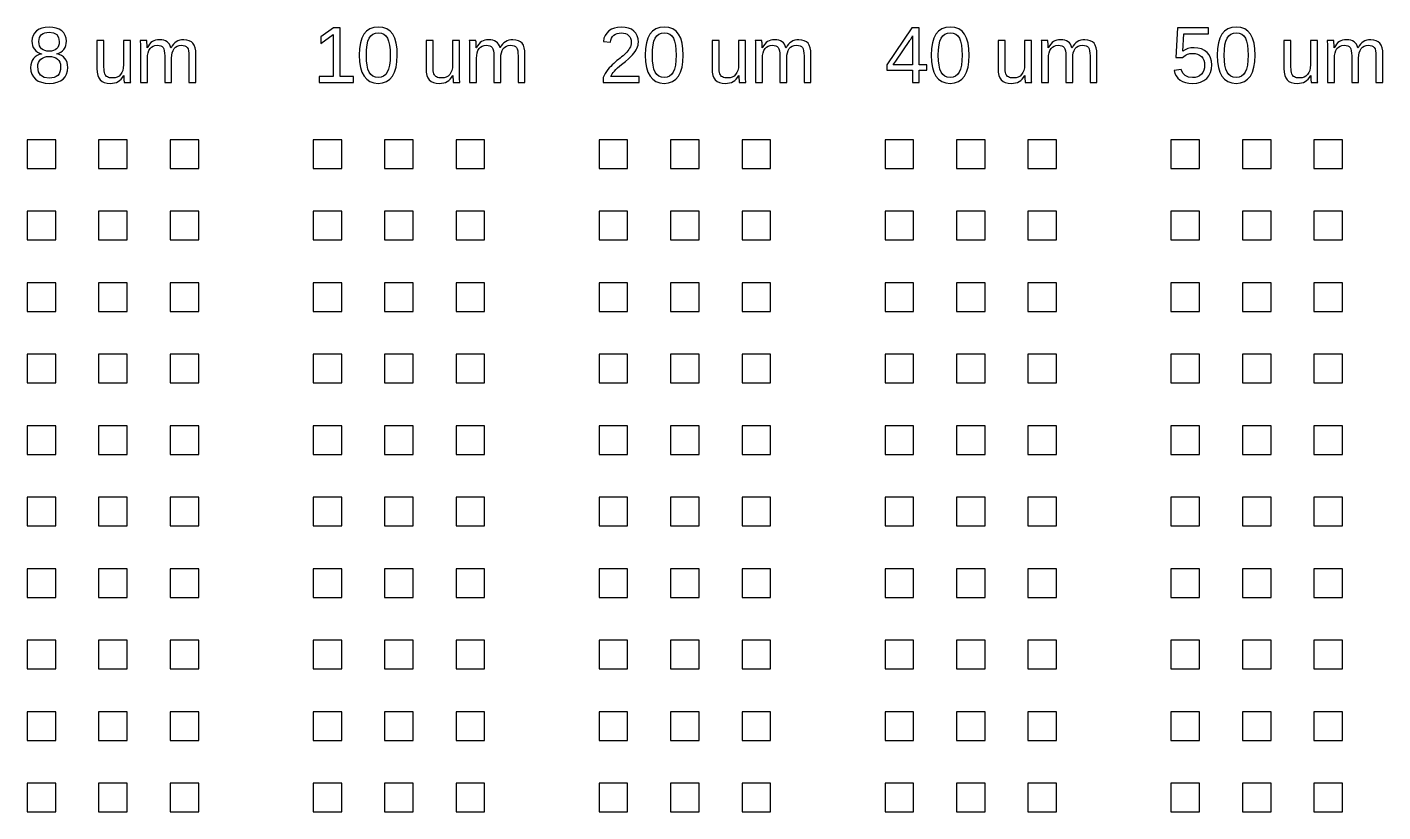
# Model space of a CAD drawing. Extents: x -5117 to 5117, y -2981 to 8396.
# Drawn here: x -2285 to -28, y 1327 to 2634 of the extents above; entities that cross this region are included whole.
import ezdxf

# ---------------------------------------------------------------- set-up
doc = ezdxf.new("R2010")
doc.units = 0
doc.layers.get('0').update_dxf_attribs({"linetype": 'CONTINUOUS'})

msp = doc.modelspace()

# ---------------------------------------------------------------- linework, layer by layer
at = {"color": 7}
for points in [[(-2241.078344, 2540.446854), (-2234.897113, 2541.766406), (-2229.584634, 2543.965896), (-2225.145667, 2547.045087), (-2221.644477, 2550.911153), (-2219.140567, 2555.471269), (-2217.641077, 2560.725672), (-2217.141247, 2566.674126), (-2217.443525, 2570.974092), (-2218.350359, 2574.898472), (-2219.86413, 2578.447741), (-2221.982457, 2581.621661), (-2224.645837, 2584.3236), (-2227.794766, 2586.456208), (-2231.426865, 2588.0202), (-2235.542132, 2589.014861), (-2235.542132, 2589.273107), (-2231.995719, 2590.285858), (-2228.842029, 2591.839615), (-2226.085824, 2593.933903), (-2223.727102, 2596.569197), (-2221.832508, 2599.600071), (-2220.480587, 2602.88086), (-2219.671338, 2606.41204), (-2219.400002, 2610.193373), (-2219.885551, 2615.306397), (-2221.344579, 2619.862466), (-2223.777085, 2623.86182), (-2227.18069, 2627.303983), (-2231.424484, 2630.072327), (-2236.372802, 2632.04975), (-2242.030401, 2633.236251), (-2248.392524, 2633.631831), (-2254.611837, 2633.228159), (-2260.167091, 2632.017618), (-2265.055904, 2629.999733), (-2269.280658, 2627.174979), (-2272.684263, 2623.700447), (-2275.114389, 2619.733462), (-2276.573416, 2615.274265), (-2277.058965, 2610.322615), (-2276.792389, 2606.541282), (-2275.985521, 2603.010102), (-2274.6455, 2599.729313), (-2272.765187, 2596.698439), (-2270.423127, 2594.047198), (-2267.688342, 2591.904117), (-2264.563215, 2590.269911), (-2261.047744, 2589.143865), (-2261.047744, 2588.88562), (-2264.839311, 2587.941417), (-2268.278618, 2586.399798), (-2271.360903, 2584.261002), (-2274.090927, 2581.52479), (-2276.321121, 2578.312549), (-2277.915817, 2574.74519), (-2278.872634, 2570.822477), (-2279.191573, 2566.544884), (-2278.675082, 2560.548114), (-2277.13275, 2555.277525), (-2274.559815, 2550.733594), (-2270.958659, 2546.915845), (-2266.443528, 2543.893301), (-2261.135809, 2541.734274), (-2255.030742, 2540.438762), (-2248.133088, 2540.007004)], [(-2252.069844, 2593.791094), (-2255.421086, 2594.559642), (-2258.31772, 2595.841111), (-2260.757366, 2597.634787), (-2262.692422, 2599.916868), (-2264.072905, 2602.663077), (-2264.903575, 2605.873176), (-2265.179672, 2609.547641), (-2264.910716, 2613.151415), (-2264.106227, 2616.278923), (-2262.763827, 2618.930402), (-2260.885894, 2621.105615), (-2258.49385, 2622.800515), (-2255.613877, 2624.011293), (-2252.248355, 2624.737713), (-2248.392524, 2624.979774), (-2240.990279, 2624.01534), (-2235.703981, 2621.1218), (-2232.531251, 2616.299154), (-2231.474467, 2609.547641), (-2231.743424, 2605.610884), (-2232.547912, 2602.259405), (-2233.890313, 2599.492965), (-2235.768245, 2597.311802), (-2238.160289, 2595.659268), (-2241.037882, 2594.478956), (-2244.405784, 2593.770863), (-2248.261616, 2593.534753)], [(-1741.821938, 2551.177491), (-1763.969168, 2551.177491), (-1763.969168, 2632.275864), (-1774.686952, 2632.275864), (-1796.189163, 2617.489702), (-1796.189163, 2606.512958), (-1775.65567, 2621.170117), (-1775.65567, 2551.177491), (-1798.835882, 2551.177491), (-1798.835882, 2541.298469), (-1741.821938, 2541.298469)], [(-1693.114692, 2540.757701), (-1686.704967, 2543.009316), (-1681.24968, 2546.762564), (-1676.75359, 2552.016729), (-1673.235738, 2558.695648), (-1670.722307, 2566.722442), (-1669.215677, 2576.096874), (-1668.713467, 2586.819418), (-1669.191875, 2597.699289), (-1670.627102, 2607.158453), (-1673.016765, 2615.197386), (-1676.365626, 2621.815612), (-1680.716528, 2626.985282), (-1686.124212, 2630.677836), (-1692.58154, 2632.893273), (-1700.093271, 2633.631831), (-1707.804935, 2632.901365), (-1714.405071, 2630.709968), (-1719.893681, 2627.057876), (-1724.275524, 2621.944853), (-1727.622005, 2615.366852), (-1730.014049, 2607.320065), (-1731.449275, 2597.804253), (-1731.925303, 2586.819418), (-1731.434994, 2576.04451), (-1729.956925, 2566.641518), (-1727.495857, 2558.610915), (-1724.04941, 2551.952227), (-1719.622344, 2546.726147), (-1714.21942, 2542.993369), (-1707.838257, 2540.753655), (-1700.481235, 2540.007004)], [(-1705.167736, 2550.059776), (-1709.287764, 2551.742537), (-1712.708029, 2554.547297), (-1715.428533, 2558.473819), (-1717.506397, 2563.61112), (-1718.989226, 2570.04774), (-1719.8794, 2577.783919), (-1720.174538, 2586.819418), (-1719.88178, 2596.093169), (-1719.003507, 2603.962397), (-1717.542099, 2610.427341), (-1715.492796, 2615.488001), (-1712.777053, 2619.301705), (-1709.304425, 2622.02554), (-1705.074911, 2623.659984), (-1700.093271, 2624.204799), (-1695.23302, 2623.651892), (-1691.110612, 2621.99317), (-1687.726049, 2619.228872), (-1685.08171, 2615.35876), (-1683.08953, 2610.257875), (-1681.668585, 2603.801024), (-1680.814113, 2595.988204), (-1680.530876, 2586.819418), (-1680.828394, 2577.941246), (-1681.723328, 2570.289801), (-1683.218058, 2563.865319), (-1685.307823, 2558.667563), (-1688.040228, 2554.656308), (-1691.458113, 2551.790854), (-1695.561479, 2550.071914), (-1700.352707, 2549.498776)], [(-1265.986138, 2551.177491), (-1313.443808, 2551.177491), (-1312.322761, 2553.459572), (-1310.894675, 2555.786162), (-1309.159551, 2558.157022), (-1307.117388, 2560.572153), (-1304.732485, 2563.084394), (-1301.966759, 2565.74587), (-1298.82497, 2568.556581), (-1295.299979, 2571.516764), (-1289.097326, 2576.645973), (-1283.984779, 2581.056615), (-1279.962337, 2584.749169), (-1277.027621, 2587.723396), (-1274.785526, 2590.338459), (-1272.83857, 2592.953522), (-1271.18675, 2595.568585), (-1269.827689, 2598.183648), (-1268.768525, 2600.802757), (-1268.01164, 2603.429959), (-1267.559412, 2606.065015), (-1267.407083, 2608.708402), (-1267.868831, 2614.340059), (-1269.256454, 2619.289566), (-1271.565193, 2623.557162), (-1274.799807, 2627.142609), (-1278.893653, 2629.981644), (-1283.782467, 2632.009526), (-1289.468628, 2633.226255), (-1295.947378, 2633.631831), (-1301.926297, 2633.228159), (-1307.333981, 2632.017618), (-1312.175192, 2629.999733), (-1316.447549, 2627.174979), (-1320.017763, 2623.668077), (-1322.750167, 2619.604221), (-1324.649521, 2614.983649), (-1325.713445, 2609.805886), (-1313.831772, 2608.708402), (-1313.165332, 2612.152707), (-1311.999062, 2615.189294), (-1310.340102, 2617.818399), (-1308.183692, 2620.040025), (-1305.613138, 2621.805615), (-1302.718884, 2623.066853), (-1299.496171, 2623.8235), (-1295.947378, 2624.075795), (-1292.253396, 2623.81755), (-1288.99022, 2623.042575), (-1286.153089, 2621.751348), (-1283.744385, 2619.943391), (-1281.821229, 2617.66726), (-1280.450267, 2614.97151), (-1279.626737, 2611.856141), (-1279.353021, 2608.320915), (-1279.51249, 2605.617073), (-1279.990899, 2603.058657), (-1280.788247, 2600.64543), (-1281.902154, 2598.377392), (-1283.277877, 2596.206225), (-1284.848771, 2594.083614), (-1286.619597, 2592.009319), (-1288.585595, 2589.983342), (-1290.713443, 2587.981641), (-1292.967439, 2585.980179), (-1295.347582, 2583.978479), (-1297.851492, 2581.976779), (-1300.424426, 2579.932712), (-1303.009262, 2577.80415), (-1305.605998, 2575.590617), (-1308.214634, 2573.292351), (-1310.79947, 2570.88317), (-1313.324801, 2568.336655), (-1315.788249, 2565.653044), (-1318.189813, 2562.832099), (-1320.472371, 2559.831691), (-1322.574037, 2556.609453), (-1324.492432, 2553.165148), (-1326.229936, 2549.498776), (-1326.229936, 2541.298469), (-1265.986138, 2541.298469)], [(-1217.086101, 2540.757701), (-1210.676376, 2543.009316), (-1205.221088, 2546.762564), (-1200.724998, 2552.016729), (-1197.207147, 2558.695648), (-1194.693716, 2566.722442), (-1193.187086, 2576.096874), (-1192.684875, 2586.819418), (-1193.163284, 2597.699289), (-1194.59851, 2607.158453), (-1196.988174, 2615.197386), (-1200.337035, 2621.815612), (-1204.687936, 2626.985282), (-1210.095621, 2630.677836), (-1216.552949, 2632.893273), (-1224.06468, 2633.631831), (-1231.776343, 2632.901365), (-1238.37648, 2630.709968), (-1243.865089, 2627.057876), (-1248.246933, 2621.944853), (-1251.593414, 2615.366852), (-1253.985457, 2607.320065), (-1255.420683, 2597.804253), (-1255.896712, 2586.819418), (-1255.406403, 2576.04451), (-1253.928334, 2566.641518), (-1251.467266, 2558.610915), (-1248.020819, 2551.952227), (-1243.593753, 2546.726147), (-1238.190829, 2542.993369), (-1231.809665, 2540.753655), (-1224.452643, 2540.007004)], [(-1229.139145, 2550.059776), (-1233.259172, 2551.742537), (-1236.679438, 2554.547297), (-1239.399941, 2558.473819), (-1241.477806, 2563.61112), (-1242.960635, 2570.04774), (-1243.850808, 2577.783919), (-1244.145946, 2586.819418), (-1243.853189, 2596.093169), (-1242.974916, 2603.962397), (-1241.513508, 2610.427341), (-1239.464205, 2615.488001), (-1236.748462, 2619.301705), (-1233.275833, 2622.02554), (-1229.046319, 2623.659984), (-1224.06468, 2624.204799), (-1219.204428, 2623.651892), (-1215.082021, 2621.99317), (-1211.697457, 2619.228872), (-1209.053118, 2615.35876), (-1207.060939, 2610.257875), (-1205.639993, 2603.801024), (-1204.785522, 2595.988204), (-1204.502285, 2586.819418), (-1204.799803, 2577.941246), (-1205.694737, 2570.289801), (-1207.189467, 2563.865319), (-1209.279232, 2558.667563), (-1212.011636, 2554.656308), (-1215.429521, 2551.790854), (-1219.532888, 2550.071914), (-1224.324116, 2549.498776)], [(-799.966048, 2561.895989), (-787.1823, 2561.895989), (-787.1823, 2571.064775), (-799.966048, 2571.064775), (-799.966048, 2632.275864), (-812.169041, 2632.275864), (-853.816782, 2570.935534), (-853.816782, 2561.895989), (-810.943267, 2561.895989), (-810.943267, 2541.298469), (-799.966048, 2541.298469)], [(-843.098998, 2571.064775), (-842.066016, 2572.356003), (-838.579107, 2577.13414), (-815.270367, 2611.484839), (-814.796719, 2612.211259), (-814.220724, 2613.163554), (-813.537623, 2614.341963), (-812.752176, 2615.746247), (-812.009571, 2617.098168), (-811.459758, 2618.119249), (-811.105117, 2618.809253), (-810.943267, 2619.168417), (-810.943267, 2571.064775)], [(-741.05751, 2540.757701), (-734.647785, 2543.009316), (-729.192497, 2546.762564), (-724.696407, 2552.016729), (-721.178556, 2558.695648), (-718.665125, 2566.722442), (-717.158494, 2576.096874), (-716.656284, 2586.819418), (-717.134693, 2597.699289), (-718.569919, 2607.158453), (-720.959582, 2615.197386), (-724.308444, 2621.815612), (-728.659345, 2626.985282), (-734.06703, 2630.677836), (-740.524358, 2632.893273), (-748.036089, 2633.631831), (-755.747752, 2632.901365), (-762.347888, 2630.709968), (-767.836498, 2627.057876), (-772.218341, 2621.944853), (-775.564822, 2615.366852), (-777.956866, 2607.320065), (-779.392092, 2597.804253), (-779.868121, 2586.819418), (-779.377811, 2576.04451), (-777.899742, 2566.641518), (-775.438675, 2558.610915), (-771.992228, 2551.952227), (-767.565162, 2546.726147), (-762.162237, 2542.993369), (-755.781074, 2540.753655), (-748.424052, 2540.007004)], [(-753.110554, 2550.059776), (-757.230581, 2551.742537), (-760.650846, 2554.547297), (-763.37135, 2558.473819), (-765.449215, 2563.61112), (-766.932044, 2570.04774), (-767.822217, 2577.783919), (-768.117355, 2586.819418), (-767.824597, 2596.093169), (-766.946325, 2603.962397), (-765.484917, 2610.427341), (-763.435614, 2615.488001), (-760.719871, 2619.301705), (-757.247242, 2622.02554), (-753.017728, 2623.659984), (-748.036089, 2624.204799), (-743.175837, 2623.651892), (-739.053429, 2621.99317), (-735.668866, 2619.228872), (-733.024527, 2615.35876), (-731.032347, 2610.257875), (-729.611402, 2603.801024), (-728.756931, 2595.988204), (-728.473694, 2586.819418), (-728.771212, 2577.941246), (-729.666145, 2570.289801), (-731.160875, 2563.865319), (-733.250641, 2558.667563), (-735.983045, 2554.656308), (-739.40093, 2551.790854), (-743.504297, 2550.071914), (-748.295524, 2549.498776)], [(-337.942218, 2540.523495), (-331.596756, 2542.073206), (-326.079585, 2544.655899), (-321.388323, 2548.271812), (-317.644358, 2552.787658), (-314.971458, 2558.070147), (-313.367242, 2564.119518), (-312.831709, 2570.935534), (-313.329159, 2576.964674), (-314.826269, 2582.396398), (-317.318279, 2587.230944), (-320.805188, 2591.468313), (-325.134668, 2594.91476), (-330.144869, 2597.376542), (-335.835791, 2598.85342), (-342.209814, 2599.345872), (-347.598458, 2598.982662), (-352.525353, 2597.893033), (-356.992882, 2596.077222), (-361.001043, 2593.534753), (-359.256398, 2622.396842), (-318.127527, 2622.396842), (-318.127527, 2632.275864), (-369.845654, 2632.275864), (-372.880336, 2583.332746), (-361.517534, 2583.332746), (-359.482511, 2584.979329), (-357.449869, 2586.367428), (-355.414847, 2587.49752), (-353.382205, 2588.369129), (-351.30672, 2589.018908), (-349.152691, 2589.483036), (-346.915357, 2589.761512), (-344.599477, 2589.854338), (-340.31284, 2589.523498), (-336.48795, 2588.530502), (-333.129569, 2586.876065), (-330.232935, 2584.559472), (-327.902775, 2581.706394), (-326.239055, 2578.441552), (-325.239395, 2574.765184), (-324.906175, 2570.677288), (-325.237014, 2566.002211), (-326.229534, 2561.855526), (-327.883733, 2558.237709), (-330.201993, 2555.148521), (-333.103387, 2552.676743), (-336.511752, 2550.911153), (-340.431847, 2549.851989), (-344.858913, 2549.498776), (-351.754187, 2550.342299), (-357.207095, 2552.872391), (-361.215255, 2557.089766), (-363.776289, 2562.993711), (-375.529435, 2561.637743), (-374.137052, 2556.686094), (-372.025865, 2552.3559), (-369.195875, 2548.647161), (-365.649462, 2545.559877), (-361.436609, 2543.130465), (-356.609679, 2541.395103), (-351.168672, 2540.354029), (-345.115968, 2540.007004)], [(-265.028918, 2540.757701), (-258.619193, 2543.009316), (-253.163906, 2546.762564), (-248.667816, 2552.016729), (-245.149964, 2558.695648), (-242.636533, 2566.722442), (-241.129903, 2576.096874), (-240.627693, 2586.819418), (-241.106101, 2597.699289), (-242.541328, 2607.158453), (-244.930991, 2615.197386), (-248.279852, 2621.815612), (-252.630754, 2626.985282), (-258.038438, 2630.677836), (-264.495766, 2632.893273), (-272.007497, 2633.631831), (-279.719161, 2632.901365), (-286.319297, 2630.709968), (-291.807907, 2627.057876), (-296.18975, 2621.944853), (-299.536231, 2615.366852), (-301.928274, 2607.320065), (-303.363501, 2597.804253), (-303.839529, 2586.819418), (-303.34922, 2576.04451), (-301.871151, 2566.641518), (-299.410083, 2558.610915), (-295.963636, 2551.952227), (-291.53657, 2546.726147), (-286.133646, 2542.993369), (-279.752483, 2540.753655), (-272.395461, 2540.007004)], [(-277.081962, 2550.059776), (-281.20199, 2551.742537), (-284.622255, 2554.547297), (-287.342758, 2558.473819), (-289.420623, 2563.61112), (-290.903452, 2570.04774), (-291.793626, 2577.783919), (-292.088764, 2586.819418), (-291.796006, 2596.093169), (-290.917733, 2603.962397), (-289.456325, 2610.427341), (-287.407022, 2615.488001), (-284.691279, 2619.301705), (-281.218651, 2622.02554), (-276.989137, 2623.659984), (-272.007497, 2624.204799), (-267.147245, 2623.651892), (-263.024838, 2621.99317), (-259.640275, 2619.228872), (-256.995936, 2615.35876), (-255.003756, 2610.257875), (-253.582811, 2603.801024), (-252.728339, 2595.988204), (-252.445102, 2586.819418), (-252.74262, 2577.941246), (-253.637554, 2570.289801), (-255.132284, 2563.865319), (-257.222049, 2558.667563), (-259.954453, 2554.656308), (-263.372339, 2551.790854), (-267.475705, 2550.071914), (-272.266933, 2549.498776)], [(-2142.761779, 2540.194559), (-2139.334373, 2540.757701), (-2136.223526, 2541.695953), (-2133.433999, 2543.009554), (-2130.882486, 2544.775144), (-2128.485682, 2547.069364), (-2126.248347, 2549.892214), (-2124.168102, 2553.243693), (-2123.975311, 2553.243693), (-2123.911047, 2550.89711), (-2123.853923, 2548.958008), (-2123.79918, 2547.426386), (-2123.749197, 2546.302482), (-2123.701594, 2545.408738), (-2123.661132, 2544.56712), (-2123.620669, 2543.77834), (-2123.587347, 2543.041686), (-2123.554025, 2542.4), (-2123.523084, 2541.895647), (-2123.489762, 2541.528391), (-2123.45882, 2541.298469), (-2112.4816, 2541.298469), (-2112.650591, 2543.247569), (-2112.771978, 2546.383169), (-2112.845762, 2550.70527), (-2112.869564, 2556.213873), (-2112.869564, 2611.161854), (-2124.491802, 2611.161854), (-2124.491802, 2570.677288), (-2124.79408, 2565.85488), (-2125.700914, 2561.589188), (-2127.214685, 2557.880449), (-2129.333013, 2554.728664), (-2131.977351, 2552.214519), (-2135.064397, 2550.418701), (-2138.596529, 2549.341211), (-2142.571368, 2548.982047), (-2145.27045, 2549.087011), (-2147.622031, 2549.401666), (-2149.628492, 2549.92625), (-2151.287451, 2550.660762), (-2152.670314, 2551.633288), (-2153.853245, 2552.872391), (-2154.833864, 2554.377593), (-2155.614551, 2556.149133), (-2156.207207, 2558.247705), (-2156.630872, 2560.733527), (-2156.885547, 2563.606835), (-2156.968852, 2566.867631), (-2156.968852, 2611.161854), (-2168.655354, 2611.161854), (-2168.655354, 2564.607923), (-2168.324514, 2558.487862), (-2167.324854, 2553.300102), (-2165.658754, 2549.044645), (-2163.328594, 2545.721251), (-2160.279631, 2543.221149), (-2156.461882, 2541.435566), (-2151.870586, 2540.364263), (-2146.508124, 2540.007004)], [(-2084.700572, 2581.783035), (-2084.429236, 2586.658044), (-2083.619987, 2590.951822), (-2082.268066, 2594.664607), (-2080.373472, 2597.796161), (-2078.01713, 2600.281982), (-2075.272826, 2602.057807), (-2072.142938, 2603.123159), (-2068.622706, 2603.478276), (-2065.285746, 2603.236216), (-2062.505739, 2602.509796), (-2060.282685, 2601.299017), (-2058.614205, 2599.604117), (-2057.400332, 2597.275624), (-2056.53158, 2594.164063), (-2056.012709, 2590.269911), (-2055.838958, 2585.592692), (-2055.838958, 2541.298469), (-2044.345248, 2541.298469), (-2044.345248, 2581.783035), (-2044.081052, 2586.684225), (-2043.288465, 2590.992284), (-2041.965105, 2594.706973), (-2040.115734, 2597.828531), (-2037.790334, 2600.300309), (-2035.038889, 2602.065899), (-2031.866158, 2603.125063), (-2028.267382, 2603.478276), (-2024.930422, 2603.236216), (-2022.150415, 2602.509796), (-2019.924981, 2601.299017), (-2018.258881, 2599.604117), (-2017.045008, 2597.275624), (-2016.176256, 2594.164063), (-2015.657385, 2590.269911), (-2015.483635, 2585.592692), (-2015.483635, 2541.298469), (-2003.989924, 2541.298469), (-2003.989924, 2587.852638), (-2004.289822, 2593.94628), (-2005.191896, 2599.119758), (-2006.696147, 2603.373312), (-2008.800193, 2606.706702), (-2011.565919, 2609.220847), (-2015.055209, 2611.016665), (-2019.265682, 2612.094156), (-2024.199718, 2612.453319), (-2027.712809, 2612.259576), (-2030.954564, 2611.678345), (-2033.927362, 2610.709864), (-2036.628825, 2609.353897), (-2039.101793, 2607.558079), (-2041.38197, 2605.270048), (-2043.476496, 2602.489565), (-2045.37823, 2599.21663), (-2045.571022, 2599.21663), (-2046.651607, 2602.436964), (-2048.082072, 2605.189123), (-2049.8648, 2607.473346), (-2051.997408, 2609.289395), (-2054.513219, 2610.673686), (-2057.445555, 2611.662398), (-2060.792036, 2612.255529), (-2064.555042, 2612.453319), (-2067.908663, 2612.271714), (-2070.995709, 2611.7269), (-2073.816178, 2610.818875), (-2076.372452, 2609.547641), (-2078.724033, 2607.812516), (-2080.939946, 2605.512108), (-2083.017811, 2602.646892), (-2084.960007, 2599.21663), (-2085.152799, 2599.21663), (-2085.214683, 2601.563451), (-2085.274186, 2603.502554), (-2085.32893, 2605.033938), (-2085.378913, 2606.157841), (-2085.424135, 2607.051823), (-2085.466978, 2607.893203), (-2085.50506, 2608.682221), (-2085.540762, 2609.418637), (-2085.571704, 2610.060323), (-2085.605026, 2610.564676), (-2085.635968, 2610.931932), (-2085.66929, 2611.161854), (-2096.646509, 2611.161854), (-2096.477519, 2609.212755), (-2096.356132, 2606.077154), (-2096.282347, 2601.755053), (-2096.258546, 2596.24645), (-2096.258546, 2541.298469), (-2084.700572, 2541.298469)], [(-1594.917134, 2540.194559), (-1591.489728, 2540.757701), (-1588.378882, 2541.695953), (-1585.589354, 2543.009554), (-1583.035461, 2544.775144), (-1580.641037, 2547.069364), (-1578.403702, 2549.892214), (-1576.323458, 2553.243693), (-1576.128286, 2553.243693), (-1576.066402, 2550.89711), (-1576.009279, 2548.958008), (-1575.954535, 2547.426386), (-1575.904552, 2546.302482), (-1575.85695, 2545.408738), (-1575.814107, 2544.56712), (-1575.776025, 2543.77834), (-1575.742703, 2543.041686), (-1575.709381, 2542.4), (-1575.678439, 2541.895647), (-1575.645117, 2541.528391), (-1575.611795, 2541.298469), (-1564.636956, 2541.298469), (-1564.805946, 2543.247569), (-1564.927333, 2546.383169), (-1564.998737, 2550.70527), (-1565.022539, 2556.213873), (-1565.022539, 2611.161854), (-1576.644777, 2611.161854), (-1576.644777, 2570.677288), (-1576.949435, 2565.85488), (-1577.85627, 2561.589188), (-1579.370041, 2557.880449), (-1581.488368, 2554.728664), (-1584.132707, 2552.214519), (-1587.219752, 2550.418701), (-1590.749504, 2549.341211), (-1594.724343, 2548.982047), (-1597.425805, 2549.087011), (-1599.777386, 2549.401666), (-1601.783847, 2549.92625), (-1603.442806, 2550.660762), (-1604.825669, 2551.633288), (-1606.008601, 2552.872391), (-1606.989219, 2554.377593), (-1607.767526, 2556.149133), (-1608.362562, 2558.247705), (-1608.786227, 2560.733527), (-1609.038522, 2563.606835), (-1609.124208, 2566.867631), (-1609.124208, 2611.161854), (-1620.81071, 2611.161854), (-1620.81071, 2564.607923), (-1620.47749, 2558.487862), (-1619.48021, 2553.300102), (-1617.81411, 2549.044645), (-1615.48395, 2545.721251), (-1612.434986, 2543.221149), (-1608.614857, 2541.435566), (-1604.025941, 2540.364263), (-1598.663479, 2540.007004)], [(-1536.855927, 2581.783035), (-1536.584591, 2586.658044), (-1535.772962, 2590.951822), (-1534.421041, 2594.664607), (-1532.528827, 2597.796161), (-1530.172486, 2600.281982), (-1527.428181, 2602.057807), (-1524.295913, 2603.123159), (-1520.778061, 2603.478276), (-1517.441101, 2603.236216), (-1514.661094, 2602.509796), (-1512.43566, 2601.299017), (-1510.76956, 2599.604117), (-1509.555687, 2597.275624), (-1508.686935, 2594.164063), (-1508.165684, 2590.269911), (-1507.994314, 2585.592692), (-1507.994314, 2541.298469), (-1496.500603, 2541.298469), (-1496.500603, 2581.783035), (-1496.236407, 2586.684225), (-1495.44382, 2590.992284), (-1494.12046, 2594.706973), (-1492.271089, 2597.828531), (-1489.943309, 2600.300309), (-1487.194244, 2602.065899), (-1484.019134, 2603.125063), (-1480.422738, 2603.478276), (-1477.085777, 2603.236216), (-1474.30339, 2602.509796), (-1472.080336, 2601.299017), (-1470.414236, 2599.604117), (-1469.200363, 2597.275624), (-1468.331611, 2594.164063), (-1467.81036, 2590.269911), (-1467.63661, 2585.592692), (-1467.63661, 2541.298469), (-1456.145279, 2541.298469), (-1456.145279, 2587.852638), (-1456.445177, 2593.94628), (-1457.347252, 2599.119758), (-1458.851502, 2603.373312), (-1460.955548, 2606.706702), (-1463.721274, 2609.220847), (-1467.210564, 2611.016665), (-1471.421037, 2612.094156), (-1476.355073, 2612.453319), (-1479.868164, 2612.259576), (-1483.109919, 2611.678345), (-1486.082717, 2610.709864), (-1488.78418, 2609.353897), (-1491.254768, 2607.558079), (-1493.537325, 2605.270048), (-1495.629471, 2602.489565), (-1497.533585, 2599.21663), (-1497.726377, 2599.21663), (-1498.806962, 2602.436964), (-1500.237428, 2605.189123), (-1502.017775, 2607.473346), (-1504.150383, 2609.289395), (-1506.668574, 2610.673686), (-1509.59853, 2611.662398), (-1512.947391, 2612.255529), (-1516.710397, 2612.453319), (-1520.064018, 2612.271714), (-1523.151064, 2611.7269), (-1525.971533, 2610.818875), (-1528.525427, 2609.547641), (-1530.879388, 2607.812516), (-1533.095301, 2605.512108), (-1535.173166, 2602.646892), (-1537.112982, 2599.21663), (-1537.308154, 2599.21663), (-1537.370038, 2601.563451), (-1537.429541, 2603.502554), (-1537.481905, 2605.033938), (-1537.534268, 2606.157841), (-1537.57949, 2607.051823), (-1537.622333, 2607.893203), (-1537.660415, 2608.682221), (-1537.696118, 2609.418637), (-1537.727059, 2610.060323), (-1537.760381, 2610.564676), (-1537.791323, 2610.931932), (-1537.824645, 2611.161854), (-1548.801865, 2611.161854), (-1548.630494, 2609.212755), (-1548.509107, 2606.077154), (-1548.437703, 2601.755053), (-1548.413901, 2596.24645), (-1548.413901, 2541.298469), (-1536.855927, 2541.298469)], [(-1118.888543, 2540.194559), (-1115.461137, 2540.757701), (-1112.35029, 2541.695953), (-1109.560763, 2543.009554), (-1107.006869, 2544.775144), (-1104.612446, 2547.069364), (-1102.375111, 2549.892214), (-1100.294866, 2553.243693), (-1100.099694, 2553.243693), (-1100.037811, 2550.89711), (-1099.980687, 2548.958008), (-1099.925944, 2547.426386), (-1099.875961, 2546.302482), (-1099.828358, 2545.408738), (-1099.785516, 2544.56712), (-1099.747433, 2543.77834), (-1099.714111, 2543.041686), (-1099.680789, 2542.4), (-1099.649847, 2541.895647), (-1099.616525, 2541.528391), (-1099.583203, 2541.298469), (-1088.608364, 2541.298469), (-1088.777354, 2543.247569), (-1088.898742, 2546.383169), (-1088.970146, 2550.70527), (-1088.993947, 2556.213873), (-1088.993947, 2611.161854), (-1100.616185, 2611.161854), (-1100.616185, 2570.677288), (-1100.920844, 2565.85488), (-1101.827678, 2561.589188), (-1103.341449, 2557.880449), (-1105.459776, 2554.728664), (-1108.104115, 2552.214519), (-1111.191161, 2550.418701), (-1114.720913, 2549.341211), (-1118.695751, 2548.982047), (-1121.397214, 2549.087011), (-1123.748795, 2549.401666), (-1125.755255, 2549.92625), (-1127.414215, 2550.660762), (-1128.797078, 2551.633288), (-1129.980009, 2552.872391), (-1130.960628, 2554.377593), (-1131.738935, 2556.149133), (-1132.333971, 2558.247705), (-1132.757636, 2560.733527), (-1133.009931, 2563.606835), (-1133.095616, 2566.867631), (-1133.095616, 2611.161854), (-1144.782118, 2611.161854), (-1144.782118, 2564.607923), (-1144.448898, 2558.487862), (-1143.451618, 2553.300102), (-1141.785518, 2549.044645), (-1139.455358, 2545.721251), (-1136.406395, 2543.221149), (-1132.586266, 2541.435566), (-1127.99735, 2540.364263), (-1122.634888, 2540.007004)], [(-1060.827336, 2581.783035), (-1060.555999, 2586.658044), (-1059.744371, 2590.951822), (-1058.392449, 2594.664607), (-1056.500236, 2597.796161), (-1054.143894, 2600.281982), (-1051.399589, 2602.057807), (-1048.267321, 2603.123159), (-1044.74947, 2603.478276), (-1041.41251, 2603.236216), (-1038.632503, 2602.509796), (-1036.407069, 2601.299017), (-1034.740969, 2599.604117), (-1033.527096, 2597.275624), (-1032.658344, 2594.164063), (-1032.137092, 2590.269911), (-1031.965722, 2585.592692), (-1031.965722, 2541.298469), (-1020.472012, 2541.298469), (-1020.472012, 2581.783035), (-1020.207816, 2586.684225), (-1019.415228, 2590.992284), (-1018.091869, 2594.706973), (-1016.242498, 2597.828531), (-1013.914718, 2600.300309), (-1011.165653, 2602.065899), (-1007.990542, 2603.125063), (-1004.394146, 2603.478276), (-1001.057186, 2603.236216), (-998.274799, 2602.509796), (-996.051745, 2601.299017), (-994.385645, 2599.604117), (-993.171772, 2597.275624), (-992.30302, 2594.164063), (-991.781769, 2590.269911), (-991.608018, 2585.592692), (-991.608018, 2541.298469), (-980.116688, 2541.298469), (-980.116688, 2587.852638), (-980.416586, 2593.94628), (-981.31866, 2599.119758), (-982.822911, 2603.373312), (-984.926957, 2606.706702), (-987.692683, 2609.220847), (-991.181973, 2611.016665), (-995.392446, 2612.094156), (-1000.326482, 2612.453319), (-1003.839573, 2612.259576), (-1007.081328, 2611.678345), (-1010.054126, 2610.709864), (-1012.755588, 2609.353897), (-1015.226177, 2607.558079), (-1017.508734, 2605.270048), (-1019.60088, 2602.489565), (-1021.504994, 2599.21663), (-1021.697785, 2599.21663), (-1022.77837, 2602.436964), (-1024.208836, 2605.189123), (-1025.989183, 2607.473346), (-1028.121791, 2609.289395), (-1030.639983, 2610.673686), (-1033.569939, 2611.662398), (-1036.9188, 2612.255529), (-1040.681806, 2612.453319), (-1044.035427, 2612.271714), (-1047.122473, 2611.7269), (-1049.942942, 2610.818875), (-1052.496835, 2609.547641), (-1054.850797, 2607.812516), (-1057.06671, 2605.512108), (-1059.144575, 2602.646892), (-1061.084391, 2599.21663), (-1061.279563, 2599.21663), (-1061.341447, 2601.563451), (-1061.40095, 2603.502554), (-1061.453313, 2605.033938), (-1061.505676, 2606.157841), (-1061.550899, 2607.051823), (-1061.593742, 2607.893203), (-1061.631824, 2608.682221), (-1061.667526, 2609.418637), (-1061.698468, 2610.060323), (-1061.73179, 2610.564676), (-1061.762732, 2610.931932), (-1061.796054, 2611.161854), (-1072.773273, 2611.161854), (-1072.601903, 2609.212755), (-1072.480516, 2606.077154), (-1072.409111, 2601.755053), (-1072.38531, 2596.24645), (-1072.38531, 2541.298469), (-1060.827336, 2541.298469)], [(-642.859952, 2540.194559), (-639.432546, 2540.757701), (-636.321699, 2541.695953), (-633.532171, 2543.009554), (-630.978278, 2544.775144), (-628.583854, 2547.069364), (-626.34652, 2549.892214), (-624.266275, 2553.243693), (-624.071103, 2553.243693), (-624.009219, 2550.89711), (-623.952096, 2548.958008), (-623.897353, 2547.426386), (-623.84737, 2546.302482), (-623.799767, 2545.408738), (-623.756924, 2544.56712), (-623.718842, 2543.77834), (-623.68552, 2543.041686), (-623.652198, 2542.4), (-623.621256, 2541.895647), (-623.587934, 2541.528391), (-623.554612, 2541.298469), (-612.579773, 2541.298469), (-612.748763, 2543.247569), (-612.87015, 2546.383169), (-612.941555, 2550.70527), (-612.965356, 2556.213873), (-612.965356, 2611.161854), (-624.587594, 2611.161854), (-624.587594, 2570.677288), (-624.892252, 2565.85488), (-625.799087, 2561.589188), (-627.312858, 2557.880449), (-629.431185, 2554.728664), (-632.075524, 2552.214519), (-635.162569, 2550.418701), (-638.692321, 2549.341211), (-642.66716, 2548.982047), (-645.368622, 2549.087011), (-647.720204, 2549.401666), (-649.726664, 2549.92625), (-651.385624, 2550.660762), (-652.768487, 2551.633288), (-653.951418, 2552.872391), (-654.932037, 2554.377593), (-655.710343, 2556.149133), (-656.305379, 2558.247705), (-656.729045, 2560.733527), (-656.98134, 2563.606835), (-657.067025, 2566.867631), (-657.067025, 2611.161854), (-668.753527, 2611.161854), (-668.753527, 2564.607923), (-668.420307, 2558.487862), (-667.423027, 2553.300102), (-665.756927, 2549.044645), (-663.426767, 2545.721251), (-660.377804, 2543.221149), (-656.557674, 2541.435566), (-651.968759, 2540.364263), (-646.606297, 2540.007004)], [(-584.798744, 2581.783035), (-584.527408, 2586.658044), (-583.715779, 2590.951822), (-582.363858, 2594.664607), (-580.471644, 2597.796161), (-578.115303, 2600.281982), (-575.370998, 2602.057807), (-572.23873, 2603.123159), (-568.720879, 2603.478276), (-565.383918, 2603.236216), (-562.603911, 2602.509796), (-560.378478, 2601.299017), (-558.712378, 2599.604117), (-557.498505, 2597.275624), (-556.629752, 2594.164063), (-556.108501, 2590.269911), (-555.937131, 2585.592692), (-555.937131, 2541.298469), (-544.443421, 2541.298469), (-544.443421, 2581.783035), (-544.179225, 2586.684225), (-543.386637, 2590.992284), (-542.063278, 2594.706973), (-540.213906, 2597.828531), (-537.886127, 2600.300309), (-535.137062, 2602.065899), (-531.961951, 2603.125063), (-528.365555, 2603.478276), (-525.028594, 2603.236216), (-522.246207, 2602.509796), (-520.023154, 2601.299017), (-518.357054, 2599.604117), (-517.143181, 2597.275624), (-516.274429, 2594.164063), (-515.753177, 2590.269911), (-515.579427, 2585.592692), (-515.579427, 2541.298469), (-504.088097, 2541.298469), (-504.088097, 2587.852638), (-504.387995, 2593.94628), (-505.290069, 2599.119758), (-506.794319, 2603.373312), (-508.898366, 2606.706702), (-511.664092, 2609.220847), (-515.153381, 2611.016665), (-519.363854, 2612.094156), (-524.297891, 2612.453319), (-527.810982, 2612.259576), (-531.052736, 2611.678345), (-534.025535, 2610.709864), (-536.726997, 2609.353897), (-539.197585, 2607.558079), (-541.480143, 2605.270048), (-543.572288, 2602.489565), (-545.476403, 2599.21663), (-545.669194, 2599.21663), (-546.749779, 2602.436964), (-548.180245, 2605.189123), (-549.960592, 2607.473346), (-552.0932, 2609.289395), (-554.611391, 2610.673686), (-557.541347, 2611.662398), (-560.890208, 2612.255529), (-564.653214, 2612.453319), (-568.006836, 2612.271714), (-571.093881, 2611.7269), (-573.914351, 2610.818875), (-576.468244, 2609.547641), (-578.822205, 2607.812516), (-581.038118, 2605.512108), (-583.115983, 2602.646892), (-585.0558, 2599.21663), (-585.250971, 2599.21663), (-585.312855, 2601.563451), (-585.372359, 2603.502554), (-585.424722, 2605.033938), (-585.477085, 2606.157841), (-585.522308, 2607.051823), (-585.56515, 2607.893203), (-585.603233, 2608.682221), (-585.638935, 2609.418637), (-585.669877, 2610.060323), (-585.703199, 2610.564676), (-585.734141, 2610.931932), (-585.767463, 2611.161854), (-596.744682, 2611.161854), (-596.573312, 2609.212755), (-596.451924, 2606.077154), (-596.38052, 2601.755053), (-596.356719, 2596.24645), (-596.356719, 2541.298469), (-584.798744, 2541.298469)], [(-166.831122, 2540.194559), (-163.403002, 2540.757701), (-160.293584, 2541.695953), (-157.503104, 2543.009554), (-154.950401, 2544.775144), (-152.555501, 2547.069364), (-150.31769, 2549.892214), (-148.237445, 2553.243693), (-148.043702, 2553.243693), (-147.981104, 2550.89711), (-147.922553, 2548.958008), (-147.868047, 2547.426386), (-147.817826, 2546.302482), (-147.771413, 2545.408738), (-147.729047, 2544.56712), (-147.690727, 2543.77834), (-147.656453, 2543.041686), (-147.624083, 2542.4), (-147.591713, 2541.895647), (-147.559343, 2541.528391), (-147.527211, 2541.298469), (-136.550468, 2541.298469), (-136.719934, 2543.247569), (-136.841083, 2546.383169), (-136.913677, 2550.70527), (-136.937955, 2556.213873), (-136.937955, 2611.161854), (-148.560193, 2611.161854), (-148.560193, 2570.677288), (-148.862709, 2565.85488), (-149.770734, 2561.589188), (-151.284028, 2557.880449), (-153.402832, 2554.728664), (-156.04598, 2552.214519), (-159.133264, 2550.418701), (-162.664444, 2549.341211), (-166.639521, 2548.982047), (-169.339317, 2549.087011), (-171.692088, 2549.401666), (-173.697597, 2549.92625), (-175.356318, 2550.660762), (-176.740371, 2551.633288), (-177.922826, 2552.872391), (-178.903445, 2554.377593), (-179.682466, 2556.149133), (-180.275598, 2558.247705), (-180.699501, 2560.733527), (-180.9537, 2563.606835), (-181.038434, 2566.867631), (-181.038434, 2611.161854), (-192.725412, 2611.161854), (-192.725412, 2564.607923), (-192.39243, 2558.487862), (-191.393722, 2553.300102), (-189.728812, 2549.044645), (-187.398414, 2545.721251), (-184.34945, 2543.221149), (-180.529797, 2541.435566), (-175.939453, 2540.364263), (-170.578181, 2540.007004)], [(-108.769677, 2581.783035), (-108.499293, 2586.658044), (-107.68814, 2590.951822), (-106.336219, 2594.664607), (-104.443529, 2597.796161), (-102.08695, 2600.281982), (-99.342645, 2602.057807), (-96.211091, 2603.123159), (-92.692049, 2603.478276), (-89.354613, 2603.236216), (-86.57413, 2602.509796), (-84.3506, 2601.299017), (-82.683786, 2599.604117), (-81.469199, 2597.275624), (-80.601637, 2594.164063), (-80.080862, 2590.269911), (-79.907349, 2585.592692), (-79.907349, 2541.298469), (-68.414115, 2541.298469), (-68.414115, 2581.783035), (-68.149919, 2586.684225), (-67.356856, 2590.992284), (-66.035162, 2594.706973), (-64.184839, 2597.828531), (-61.858487, 2600.300309), (-59.108232, 2602.065899), (-55.934312, 2603.125063), (-52.336487, 2603.478276), (-48.999051, 2603.236216), (-46.218568, 2602.509796), (-43.995038, 2601.299017), (-42.328224, 2599.604117), (-41.113637, 2597.275624), (-40.246075, 2594.164063), (-39.7253, 2590.269911), (-39.551788, 2585.592692), (-39.551788, 2541.298469), (-28.058553, 2541.298469), (-28.058553, 2587.852638), (-28.359403, 2593.94628), (-29.261239, 2599.119758), (-30.764538, 2603.373312), (-32.86906, 2606.706702), (-35.6355, 2609.220847), (-39.124076, 2611.016665), (-43.335263, 2612.094156), (-48.268585, 2612.453319), (-51.781676, 2612.259576), (-55.024145, 2611.678345), (-57.996467, 2610.709864), (-60.698168, 2609.353897), (-63.169946, 2607.558079), (-65.452027, 2605.270048), (-67.544411, 2602.489565), (-69.447097, 2599.21663), (-69.640841, 2599.21663), (-70.720474, 2602.436964), (-72.151178, 2605.189123), (-73.932715, 2607.473346), (-76.065561, 2609.289395), (-78.581848, 2610.673686), (-81.51347, 2611.662398), (-84.861141, 2612.255529), (-88.624147, 2612.453319), (-91.977768, 2612.271714), (-95.065052, 2611.7269), (-97.885759, 2610.818875), (-100.440367, 2609.547641), (-102.793138, 2607.812516), (-105.008575, 2605.512108), (-107.086916, 2602.646892), (-109.027922, 2599.21663), (-109.221666, 2599.21663), (-109.284264, 2601.563451), (-109.342815, 2603.502554), (-109.397083, 2605.033938), (-109.447542, 2606.157841), (-109.493954, 2607.051823), (-109.536559, 2607.893203), (-109.574879, 2608.682221), (-109.609153, 2609.418637), (-109.641523, 2610.060323), (-109.673655, 2610.564676), (-109.706025, 2610.931932), (-109.738157, 2611.161854), (-120.7149, 2611.161854), (-120.545434, 2609.212755), (-120.424285, 2606.077154), (-120.351691, 2601.755053), (-120.327413, 2596.24645), (-120.327413, 2541.298469), (-108.769677, 2541.298469)], [(-2256.394564, 2549.898164), (-2262.387764, 2553.421252), (-2265.98178, 2559.292826), (-2267.181372, 2567.513364), (-2266.869573, 2571.333017), (-2265.938937, 2574.720913), (-2264.384704, 2577.676812), (-2262.209253, 2580.201192), (-2259.48161, 2582.220981), (-2256.268417, 2583.663824), (-2252.572055, 2584.529482), (-2248.392524, 2584.817955), (-2244.093985, 2584.549475), (-2240.304798, 2583.744511), (-2237.022581, 2582.402586), (-2234.249714, 2580.523939), (-2232.048082, 2578.116663), (-2230.472427, 2575.188849), (-2229.529891, 2571.740498), (-2229.213332, 2567.771609), (-2229.503709, 2563.136757), (-2230.377221, 2559.175961), (-2231.829109, 2555.888984), (-2233.864131, 2553.275825), (-2236.489429, 2551.284359), (-2239.724043, 2549.861748), (-2243.560833, 2549.008229), (-2248.00456, 2548.723801)], [(-2237.334379, 2446.092751), (-2284.937238, 2446.092751), (-2284.937238, 2398.489892), (-2237.334379, 2398.489892)], [(-2118.327232, 2446.092751), (-2165.930091, 2446.092751), (-2165.930091, 2398.489892), (-2118.327232, 2398.489892)], [(-1999.320084, 2446.092751), (-2046.922943, 2446.092751), (-2046.922943, 2398.489892), (-1999.320084, 2398.489892)], [(-1761.305788, 2446.092751), (-1808.908647, 2446.092751), (-1808.908647, 2398.489892), (-1761.305788, 2398.489892)], [(-1642.29864, 2446.092751), (-1689.901499, 2446.092751), (-1689.901499, 2398.489892), (-1642.29864, 2398.489892)], [(-1523.291492, 2446.092751), (-1570.894351, 2446.092751), (-1570.894351, 2398.489892), (-1523.291492, 2398.489892)], [(-1285.277197, 2446.092751), (-1332.880056, 2446.092751), (-1332.880056, 2398.489892), (-1285.277197, 2398.489892)], [(-1166.270049, 2446.092751), (-1213.872908, 2446.092751), (-1213.872908, 2398.489892), (-1166.270049, 2398.489892)], [(-1047.262901, 2446.092751), (-1094.86576, 2446.092751), (-1094.86576, 2398.489892), (-1047.262901, 2398.489892)], [(-809.248605, 2446.092751), (-856.851464, 2446.092751), (-856.851464, 2398.489892), (-809.248605, 2398.489892)], [(-690.241457, 2446.092751), (-737.844317, 2446.092751), (-737.844317, 2398.489892), (-690.241457, 2398.489892)], [(-571.23431, 2446.092751), (-618.837169, 2446.092751), (-618.837169, 2398.489892), (-571.23431, 2398.489892)], [(-333.220014, 2446.092751), (-380.822873, 2446.092751), (-380.822873, 2398.489892), (-333.220014, 2398.489892)], [(-214.212866, 2446.092751), (-261.815725, 2446.092751), (-261.815725, 2398.489892), (-214.212866, 2398.489892)], [(-95.205718, 2446.092751), (-142.808577, 2446.092751), (-142.808577, 2398.489892), (-95.205718, 2398.489892)], [(-2237.334379, 2327.085603), (-2284.937238, 2327.085603), (-2284.937238, 2279.482744), (-2237.334379, 2279.482744)], [(-2118.327232, 2327.085603), (-2165.930091, 2327.085603), (-2165.930091, 2279.482744), (-2118.327232, 2279.482744)], [(-1999.320084, 2327.085603), (-2046.922943, 2327.085603), (-2046.922943, 2279.482744), (-1999.320084, 2279.482744)], [(-1761.305788, 2327.085603), (-1808.908647, 2327.085603), (-1808.908647, 2279.482744), (-1761.305788, 2279.482744)], [(-1642.29864, 2327.085603), (-1689.901499, 2327.085603), (-1689.901499, 2279.482744), (-1642.29864, 2279.482744)], [(-1523.291492, 2327.085603), (-1570.894351, 2327.085603), (-1570.894351, 2279.482744), (-1523.291492, 2279.482744)], [(-1285.277197, 2327.085603), (-1332.880056, 2327.085603), (-1332.880056, 2279.482744), (-1285.277197, 2279.482744)], [(-1166.270049, 2327.085603), (-1213.872908, 2327.085603), (-1213.872908, 2279.482744), (-1166.270049, 2279.482744)], [(-1047.262901, 2327.085603), (-1094.86576, 2327.085603), (-1094.86576, 2279.482744), (-1047.262901, 2279.482744)], [(-809.248605, 2327.085603), (-856.851464, 2327.085603), (-856.851464, 2279.482744), (-809.248605, 2279.482744)], [(-690.241457, 2327.085603), (-737.844317, 2327.085603), (-737.844317, 2279.482744), (-690.241457, 2279.482744)], [(-571.23431, 2327.085603), (-618.837169, 2327.085603), (-618.837169, 2279.482744), (-571.23431, 2279.482744)], [(-333.220014, 2327.085603), (-380.822873, 2327.085603), (-380.822873, 2279.482744), (-333.220014, 2279.482744)], [(-214.212866, 2327.085603), (-261.815725, 2327.085603), (-261.815725, 2279.482744), (-214.212866, 2279.482744)], [(-95.205718, 2327.085603), (-142.808577, 2327.085603), (-142.808577, 2279.482744), (-95.205718, 2279.482744)], [(-2237.334379, 2208.078456), (-2284.937238, 2208.078456), (-2284.937238, 2160.475596), (-2237.334379, 2160.475596)], [(-2118.327232, 2208.078456), (-2165.930091, 2208.078456), (-2165.930091, 2160.475596), (-2118.327232, 2160.475596)], [(-1999.320084, 2208.078456), (-2046.922943, 2208.078456), (-2046.922943, 2160.475596), (-1999.320084, 2160.475596)], [(-1761.305788, 2208.078456), (-1808.908647, 2208.078456), (-1808.908647, 2160.475596), (-1761.305788, 2160.475596)], [(-1642.29864, 2208.078456), (-1689.901499, 2208.078456), (-1689.901499, 2160.475596), (-1642.29864, 2160.475596)], [(-1523.291492, 2208.078456), (-1570.894351, 2208.078456), (-1570.894351, 2160.475596), (-1523.291492, 2160.475596)], [(-1285.277197, 2208.078456), (-1332.880056, 2208.078456), (-1332.880056, 2160.475596), (-1285.277197, 2160.475596)], [(-1166.270049, 2208.078456), (-1213.872908, 2208.078456), (-1213.872908, 2160.475596), (-1166.270049, 2160.475596)], [(-1047.262901, 2208.078456), (-1094.86576, 2208.078456), (-1094.86576, 2160.475596), (-1047.262901, 2160.475596)], [(-809.248605, 2208.078456), (-856.851464, 2208.078456), (-856.851464, 2160.475596), (-809.248605, 2160.475596)], [(-690.241457, 2208.078456), (-737.844317, 2208.078456), (-737.844317, 2160.475596), (-690.241457, 2160.475596)], [(-571.23431, 2208.078456), (-618.837169, 2208.078456), (-618.837169, 2160.475596), (-571.23431, 2160.475596)], [(-333.220014, 2208.078456), (-380.822873, 2208.078456), (-380.822873, 2160.475596), (-333.220014, 2160.475596)], [(-214.212866, 2208.078456), (-261.815725, 2208.078456), (-261.815725, 2160.475596), (-214.212866, 2160.475596)], [(-95.205718, 2208.078456), (-142.808577, 2208.078456), (-142.808577, 2160.475596), (-95.205718, 2160.475596)], [(-2237.334379, 2089.071308), (-2284.937238, 2089.071308), (-2284.937238, 2041.468449), (-2237.334379, 2041.468449)], [(-2118.327232, 2089.071308), (-2165.930091, 2089.071308), (-2165.930091, 2041.468449), (-2118.327232, 2041.468449)], [(-1999.320084, 2089.071308), (-2046.922943, 2089.071308), (-2046.922943, 2041.468449), (-1999.320084, 2041.468449)], [(-1761.305788, 2089.071308), (-1808.908647, 2089.071308), (-1808.908647, 2041.468449), (-1761.305788, 2041.468449)], [(-1642.29864, 2089.071308), (-1689.901499, 2089.071308), (-1689.901499, 2041.468449), (-1642.29864, 2041.468449)], [(-1523.291492, 2089.071308), (-1570.894351, 2089.071308), (-1570.894351, 2041.468449), (-1523.291492, 2041.468449)], [(-1285.277197, 2089.071308), (-1332.880056, 2089.071308), (-1332.880056, 2041.468449), (-1285.277197, 2041.468449)], [(-1166.270049, 2089.071308), (-1213.872908, 2089.071308), (-1213.872908, 2041.468449), (-1166.270049, 2041.468449)], [(-1047.262901, 2089.071308), (-1094.86576, 2089.071308), (-1094.86576, 2041.468449), (-1047.262901, 2041.468449)], [(-809.248605, 2089.071308), (-856.851464, 2089.071308), (-856.851464, 2041.468449), (-809.248605, 2041.468449)], [(-690.241457, 2089.071308), (-737.844317, 2089.071308), (-737.844317, 2041.468449), (-690.241457, 2041.468449)], [(-571.23431, 2089.071308), (-618.837169, 2089.071308), (-618.837169, 2041.468449), (-571.23431, 2041.468449)], [(-333.220014, 2089.071308), (-380.822873, 2089.071308), (-380.822873, 2041.468449), (-333.220014, 2041.468449)], [(-214.212866, 2089.071308), (-261.815725, 2089.071308), (-261.815725, 2041.468449), (-214.212866, 2041.468449)], [(-95.205718, 2089.071308), (-142.808577, 2089.071308), (-142.808577, 2041.468449), (-95.205718, 2041.468449)], [(-2237.334379, 1970.06416), (-2284.937238, 1970.06416), (-2284.937238, 1922.461301), (-2237.334379, 1922.461301)], [(-2118.327232, 1970.06416), (-2165.930091, 1970.06416), (-2165.930091, 1922.461301), (-2118.327232, 1922.461301)], [(-1999.320084, 1970.06416), (-2046.922943, 1970.06416), (-2046.922943, 1922.461301), (-1999.320084, 1922.461301)], [(-1761.305788, 1970.06416), (-1808.908647, 1970.06416), (-1808.908647, 1922.461301), (-1761.305788, 1922.461301)], [(-1642.29864, 1970.06416), (-1689.901499, 1970.06416), (-1689.901499, 1922.461301), (-1642.29864, 1922.461301)], [(-1523.291492, 1970.06416), (-1570.894351, 1970.06416), (-1570.894351, 1922.461301), (-1523.291492, 1922.461301)], [(-1285.277197, 1970.06416), (-1332.880056, 1970.06416), (-1332.880056, 1922.461301), (-1285.277197, 1922.461301)], [(-1166.270049, 1970.06416), (-1213.872908, 1970.06416), (-1213.872908, 1922.461301), (-1166.270049, 1922.461301)], [(-1047.262901, 1970.06416), (-1094.86576, 1970.06416), (-1094.86576, 1922.461301), (-1047.262901, 1922.461301)], [(-809.248605, 1970.06416), (-856.851464, 1970.06416), (-856.851464, 1922.461301), (-809.248605, 1922.461301)], [(-690.241457, 1970.06416), (-737.844317, 1970.06416), (-737.844317, 1922.461301), (-690.241457, 1922.461301)], [(-571.23431, 1970.06416), (-618.837169, 1970.06416), (-618.837169, 1922.461301), (-571.23431, 1922.461301)], [(-333.220014, 1970.06416), (-380.822873, 1970.06416), (-380.822873, 1922.461301), (-333.220014, 1922.461301)], [(-214.212866, 1970.06416), (-261.815725, 1970.06416), (-261.815725, 1922.461301), (-214.212866, 1922.461301)], [(-95.205718, 1970.06416), (-142.808577, 1970.06416), (-142.808577, 1922.461301), (-95.205718, 1922.461301)], [(-2237.334379, 1851.057012), (-2284.937238, 1851.057012), (-2284.937238, 1803.454153), (-2237.334379, 1803.454153)], [(-2118.327232, 1851.057012), (-2165.930091, 1851.057012), (-2165.930091, 1803.454153), (-2118.327232, 1803.454153)], [(-1999.320084, 1851.057012), (-2046.922943, 1851.057012), (-2046.922943, 1803.454153), (-1999.320084, 1803.454153)], [(-1761.305788, 1851.057012), (-1808.908647, 1851.057012), (-1808.908647, 1803.454153), (-1761.305788, 1803.454153)], [(-1642.29864, 1851.057012), (-1689.901499, 1851.057012), (-1689.901499, 1803.454153), (-1642.29864, 1803.454153)], [(-1523.291492, 1851.057012), (-1570.894351, 1851.057012), (-1570.894351, 1803.454153), (-1523.291492, 1803.454153)], [(-1285.277197, 1851.057012), (-1332.880056, 1851.057012), (-1332.880056, 1803.454153), (-1285.277197, 1803.454153)], [(-1166.270049, 1851.057012), (-1213.872908, 1851.057012), (-1213.872908, 1803.454153), (-1166.270049, 1803.454153)], [(-1047.262901, 1851.057012), (-1094.86576, 1851.057012), (-1094.86576, 1803.454153), (-1047.262901, 1803.454153)], [(-809.248605, 1851.057012), (-856.851464, 1851.057012), (-856.851464, 1803.454153), (-809.248605, 1803.454153)], [(-690.241457, 1851.057012), (-737.844317, 1851.057012), (-737.844317, 1803.454153), (-690.241457, 1803.454153)], [(-571.23431, 1851.057012), (-618.837169, 1851.057012), (-618.837169, 1803.454153), (-571.23431, 1803.454153)], [(-333.220014, 1851.057012), (-380.822873, 1851.057012), (-380.822873, 1803.454153), (-333.220014, 1803.454153)], [(-214.212866, 1851.057012), (-261.815725, 1851.057012), (-261.815725, 1803.454153), (-214.212866, 1803.454153)], [(-95.205718, 1851.057012), (-142.808577, 1851.057012), (-142.808577, 1803.454153), (-95.205718, 1803.454153)], [(-2237.334379, 1732.049864), (-2284.937238, 1732.049864), (-2284.937238, 1684.447005), (-2237.334379, 1684.447005)], [(-2118.327232, 1732.049864), (-2165.930091, 1732.049864), (-2165.930091, 1684.447005), (-2118.327232, 1684.447005)], [(-1999.320084, 1732.049864), (-2046.922943, 1732.049864), (-2046.922943, 1684.447005), (-1999.320084, 1684.447005)], [(-1761.305788, 1732.049864), (-1808.908647, 1732.049864), (-1808.908647, 1684.447005), (-1761.305788, 1684.447005)], [(-1642.29864, 1732.049864), (-1689.901499, 1732.049864), (-1689.901499, 1684.447005), (-1642.29864, 1684.447005)], [(-1523.291492, 1732.049864), (-1570.894351, 1732.049864), (-1570.894351, 1684.447005), (-1523.291492, 1684.447005)], [(-1285.277197, 1732.049864), (-1332.880056, 1732.049864), (-1332.880056, 1684.447005), (-1285.277197, 1684.447005)], [(-1166.270049, 1732.049864), (-1213.872908, 1732.049864), (-1213.872908, 1684.447005), (-1166.270049, 1684.447005)], [(-1047.262901, 1732.049864), (-1094.86576, 1732.049864), (-1094.86576, 1684.447005), (-1047.262901, 1684.447005)], [(-809.248605, 1732.049864), (-856.851464, 1732.049864), (-856.851464, 1684.447005), (-809.248605, 1684.447005)], [(-690.241457, 1732.049864), (-737.844317, 1732.049864), (-737.844317, 1684.447005), (-690.241457, 1684.447005)], [(-571.23431, 1732.049864), (-618.837169, 1732.049864), (-618.837169, 1684.447005), (-571.23431, 1684.447005)], [(-333.220014, 1732.049864), (-380.822873, 1732.049864), (-380.822873, 1684.447005), (-333.220014, 1684.447005)], [(-214.212866, 1732.049864), (-261.815725, 1732.049864), (-261.815725, 1684.447005), (-214.212866, 1684.447005)], [(-95.205718, 1732.049864), (-142.808577, 1732.049864), (-142.808577, 1684.447005), (-95.205718, 1684.447005)], [(-2237.334379, 1613.042716), (-2284.937238, 1613.042716), (-2284.937238, 1565.439857), (-2237.334379, 1565.439857)], [(-2118.327232, 1613.042716), (-2165.930091, 1613.042716), (-2165.930091, 1565.439857), (-2118.327232, 1565.439857)], [(-1999.320084, 1613.042716), (-2046.922943, 1613.042716), (-2046.922943, 1565.439857), (-1999.320084, 1565.439857)], [(-1761.305788, 1613.042716), (-1808.908647, 1613.042716), (-1808.908647, 1565.439857), (-1761.305788, 1565.439857)], [(-1642.29864, 1613.042716), (-1689.901499, 1613.042716), (-1689.901499, 1565.439857), (-1642.29864, 1565.439857)], [(-1523.291492, 1613.042716), (-1570.894351, 1613.042716), (-1570.894351, 1565.439857), (-1523.291492, 1565.439857)], [(-1285.277197, 1613.042716), (-1332.880056, 1613.042716), (-1332.880056, 1565.439857), (-1285.277197, 1565.439857)], [(-1166.270049, 1613.042716), (-1213.872908, 1613.042716), (-1213.872908, 1565.439857), (-1166.270049, 1565.439857)], [(-1047.262901, 1613.042716), (-1094.86576, 1613.042716), (-1094.86576, 1565.439857), (-1047.262901, 1565.439857)], [(-809.248605, 1613.042716), (-856.851464, 1613.042716), (-856.851464, 1565.439857), (-809.248605, 1565.439857)], [(-690.241457, 1613.042716), (-737.844317, 1613.042716), (-737.844317, 1565.439857), (-690.241457, 1565.439857)], [(-571.23431, 1613.042716), (-618.837169, 1613.042716), (-618.837169, 1565.439857), (-571.23431, 1565.439857)], [(-333.220014, 1613.042716), (-380.822873, 1613.042716), (-380.822873, 1565.439857), (-333.220014, 1565.439857)], [(-214.212866, 1613.042716), (-261.815725, 1613.042716), (-261.815725, 1565.439857), (-214.212866, 1565.439857)], [(-95.205718, 1613.042716), (-142.808577, 1613.042716), (-142.808577, 1565.439857), (-95.205718, 1565.439857)], [(-2237.334379, 1494.035568), (-2284.937238, 1494.035568), (-2284.937238, 1446.432709), (-2237.334379, 1446.432709)], [(-2118.327232, 1494.035568), (-2165.930091, 1494.035568), (-2165.930091, 1446.432709), (-2118.327232, 1446.432709)], [(-1999.320084, 1494.035568), (-2046.922943, 1494.035568), (-2046.922943, 1446.432709), (-1999.320084, 1446.432709)], [(-1761.305788, 1494.035568), (-1808.908647, 1494.035568), (-1808.908647, 1446.432709), (-1761.305788, 1446.432709)], [(-1642.29864, 1494.035568), (-1689.901499, 1494.035568), (-1689.901499, 1446.432709), (-1642.29864, 1446.432709)], [(-1523.291492, 1494.035568), (-1570.894351, 1494.035568), (-1570.894351, 1446.432709), (-1523.291492, 1446.432709)], [(-1285.277197, 1494.035568), (-1332.880056, 1494.035568), (-1332.880056, 1446.432709), (-1285.277197, 1446.432709)], [(-1166.270049, 1494.035568), (-1213.872908, 1494.035568), (-1213.872908, 1446.432709), (-1166.270049, 1446.432709)], [(-1047.262901, 1494.035568), (-1094.86576, 1494.035568), (-1094.86576, 1446.432709), (-1047.262901, 1446.432709)], [(-809.248605, 1494.035568), (-856.851464, 1494.035568), (-856.851464, 1446.432709), (-809.248605, 1446.432709)], [(-690.241457, 1494.035568), (-737.844317, 1494.035568), (-737.844317, 1446.432709), (-690.241457, 1446.432709)], [(-571.23431, 1494.035568), (-618.837169, 1494.035568), (-618.837169, 1446.432709), (-571.23431, 1446.432709)], [(-333.220014, 1494.035568), (-380.822873, 1494.035568), (-380.822873, 1446.432709), (-333.220014, 1446.432709)], [(-214.212866, 1494.035568), (-261.815725, 1494.035568), (-261.815725, 1446.432709), (-214.212866, 1446.432709)], [(-95.205718, 1494.035568), (-142.808577, 1494.035568), (-142.808577, 1446.432709), (-95.205718, 1446.432709)], [(-2237.334379, 1375.028421), (-2284.937238, 1375.028421), (-2284.937238, 1327.425562), (-2237.334379, 1327.425562)], [(-2118.327232, 1375.028421), (-2165.930091, 1375.028421), (-2165.930091, 1327.425562), (-2118.327232, 1327.425562)], [(-1999.320084, 1375.028421), (-2046.922943, 1375.028421), (-2046.922943, 1327.425562), (-1999.320084, 1327.425562)], [(-1761.305788, 1375.028421), (-1808.908647, 1375.028421), (-1808.908647, 1327.425562), (-1761.305788, 1327.425562)], [(-1642.29864, 1375.028421), (-1689.901499, 1375.028421), (-1689.901499, 1327.425562), (-1642.29864, 1327.425562)], [(-1523.291492, 1375.028421), (-1570.894351, 1375.028421), (-1570.894351, 1327.425562), (-1523.291492, 1327.425562)], [(-1285.277197, 1375.028421), (-1332.880056, 1375.028421), (-1332.880056, 1327.425562), (-1285.277197, 1327.425562)], [(-1166.270049, 1375.028421), (-1213.872908, 1375.028421), (-1213.872908, 1327.425562), (-1166.270049, 1327.425562)], [(-1047.262901, 1375.028421), (-1094.86576, 1375.028421), (-1094.86576, 1327.425562), (-1047.262901, 1327.425562)], [(-809.248605, 1375.028421), (-856.851464, 1375.028421), (-856.851464, 1327.425562), (-809.248605, 1327.425562)], [(-690.241457, 1375.028421), (-737.844317, 1375.028421), (-737.844317, 1327.425562), (-690.241457, 1327.425562)], [(-571.23431, 1375.028421), (-618.837169, 1375.028421), (-618.837169, 1327.425562), (-571.23431, 1327.425562)], [(-333.220014, 1375.028421), (-380.822873, 1375.028421), (-380.822873, 1327.425562), (-333.220014, 1327.425562)], [(-214.212866, 1375.028421), (-261.815725, 1375.028421), (-261.815725, 1327.425562), (-214.212866, 1327.425562)], [(-95.205718, 1375.028421), (-142.808577, 1375.028421), (-142.808577, 1327.425562), (-95.205718, 1327.425562)]]:
    msp.add_lwpolyline(points, close=True, dxfattribs=at)

doc.saveas('drawing.dxf')
